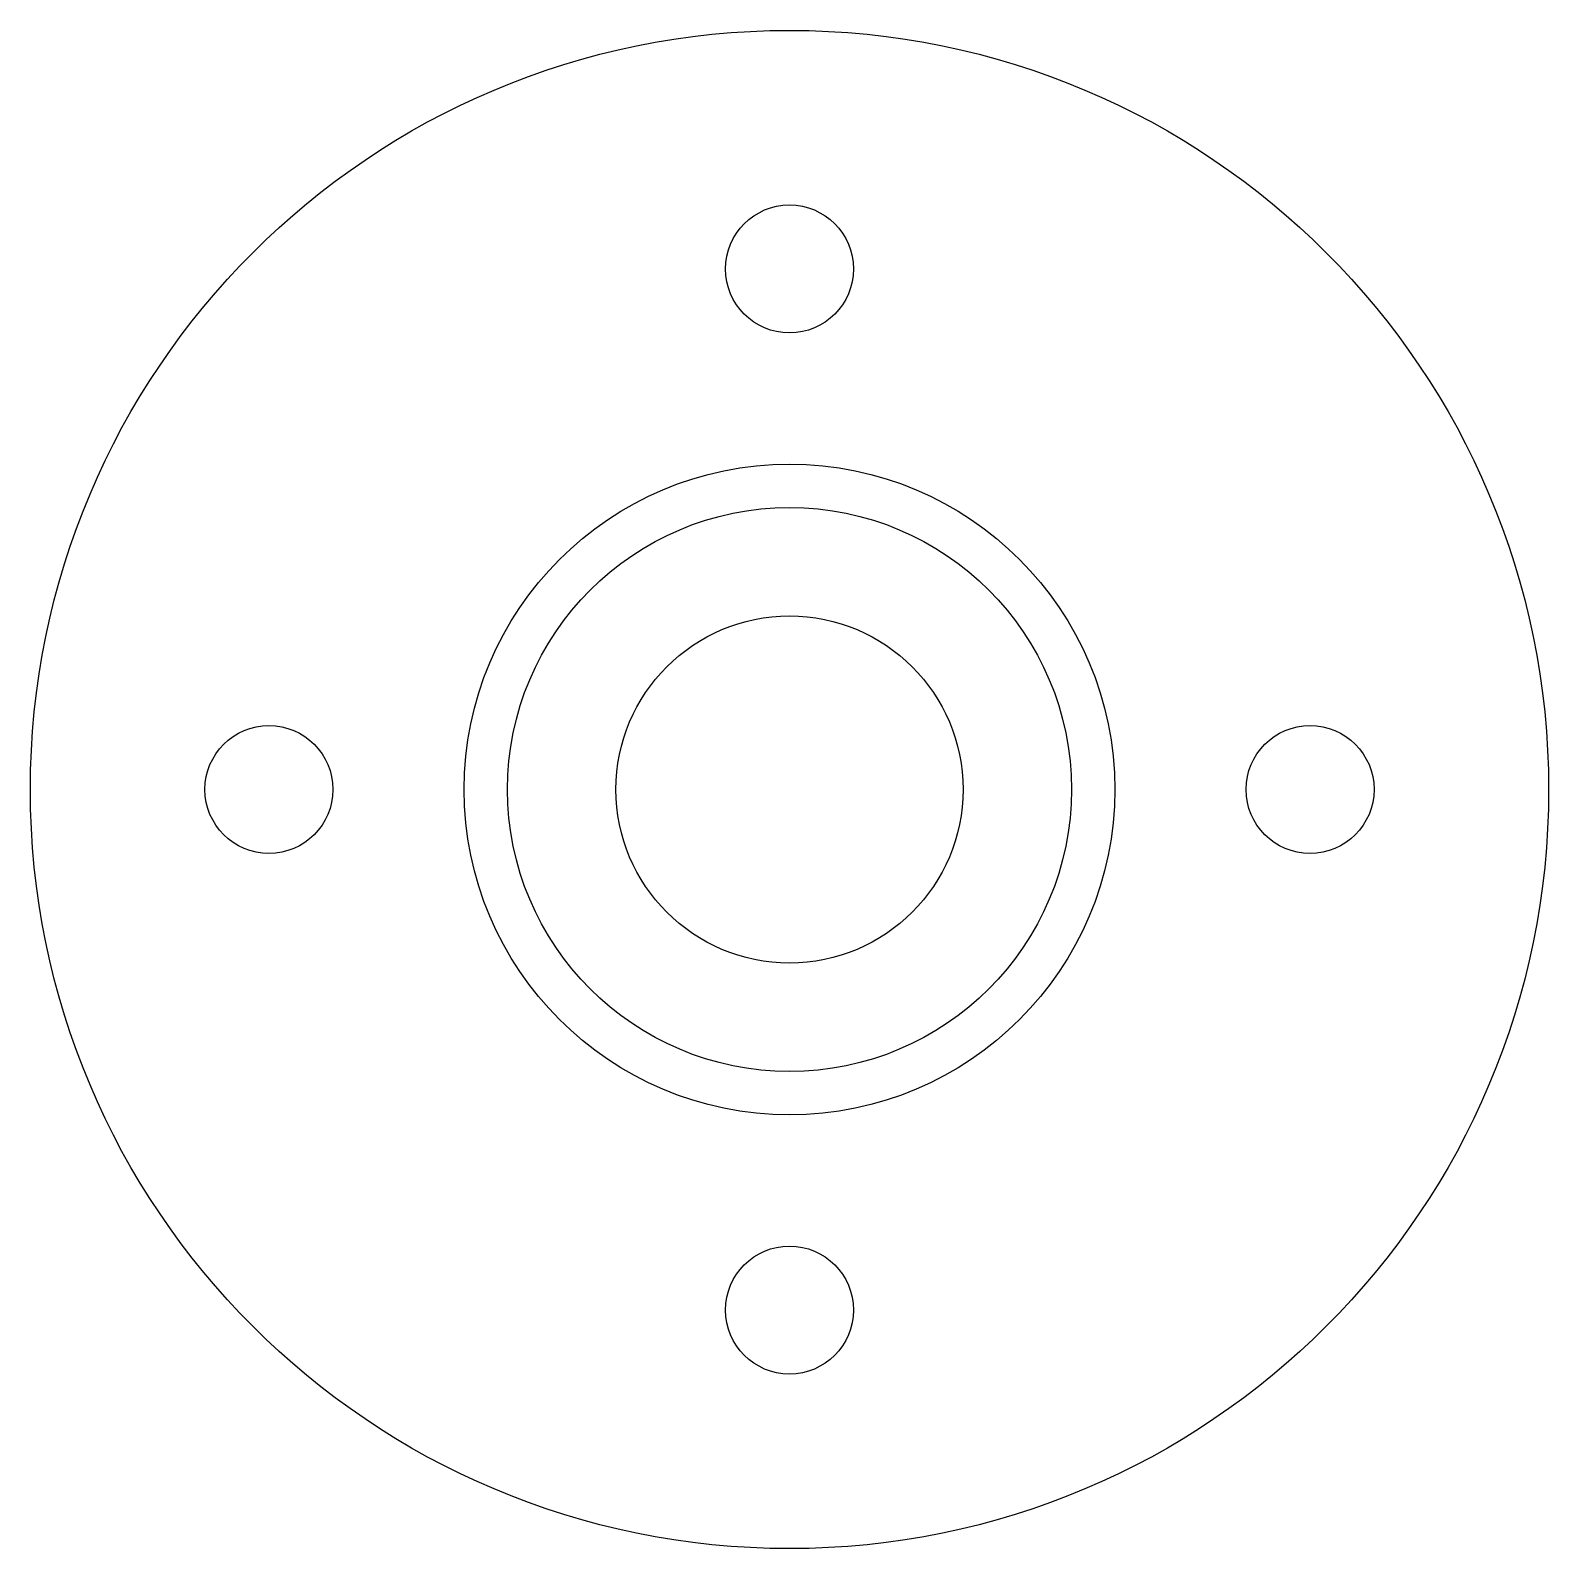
# Model space of a CAD drawing. Header units: millimetres. Extents: x -17.5 to 17.5, y -17.5 to 17.5.
import ezdxf

# ---------------------------------------------------------------- set-up
doc = ezdxf.new("R2010")
doc.units = ezdxf.units.MM

msp = doc.modelspace()

# ---------------------------------------------------------------- linework, layer by layer
at = {"color": 7, "linetype": 'Continuous', "lineweight": 25}
for centre, radius in [((0, 0), 17.5), ((0, 12), 1.475), ((0, 0), 7.5), ((0, 0), 6.5), ((0, 0), 4), ((-12, 0), 1.475), ((12, 0), 1.475), ((0, -12), 1.475)]:
    msp.add_circle(centre, radius, dxfattribs=at)

doc.saveas('drawing.dxf')
